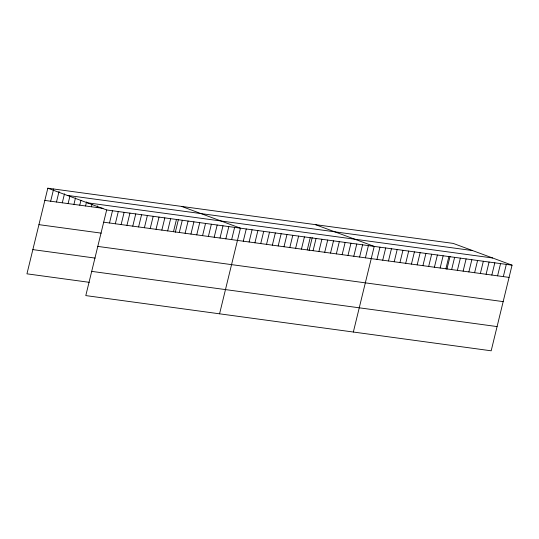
<?xml version="1.0" encoding="UTF-8"?>
<svg xmlns="http://www.w3.org/2000/svg" width="539" height="539" viewBox="0 0 539 539"><rect width="100%" height="100%" fill="white"/><g stroke="black" fill="none" stroke-linecap="round" stroke-linejoin="round"><path stroke-width="0.81" d="M47.823 188.199L106.668 209.961L85.795 295.594L491.177 350.801L512.05 265.168L453.205 243.406L47.823 188.199L26.95 273.832L89.265 282.321M50.659 201.222L53.644 188.994M56.474 202.01L59.061 191.412M62.295 202.805L64.478 193.838M68.109 203.594L69.895 196.257M73.924 204.389L75.514 197.867M79.745 205.177L80.938 200.286M85.56 205.972L86.55 201.896M91.374 206.767L91.974 204.321M97.188 207.555L97.586 205.925M109.505 222.984L112.483 210.756M115.319 223.773L118.304 211.544M121.134 224.568L124.118 212.339M126.955 225.356L129.933 213.127M132.769 226.151L135.747 213.922M138.584 226.939L141.568 214.717M144.405 227.734L147.383 215.506M150.219 228.529L153.197 216.301M156.034 229.318L159.018 217.089M161.848 230.113L164.833 217.884M167.669 230.901L170.647 218.672M173.484 231.696L176.462 219.467M175.296 232.269L178.436 219.4M179.298 232.484L182.283 220.256M185.113 233.279L188.098 221.051M190.934 234.074L193.912 221.846M196.748 234.863L199.726 222.634M202.563 235.658L205.548 223.429M208.384 236.446L211.362 224.217M214.199 237.241L217.177 225.012M220.013 238.029L222.998 225.801M225.828 238.824L228.812 226.596M231.649 239.612L234.627 227.391M219.568 313.813L240.441 228.179L181.603 206.417M243.278 241.202L246.262 228.974M249.099 241.991L252.077 229.762M254.913 242.786L257.891 230.557M260.728 243.574L263.712 231.346M266.542 244.369L269.527 232.141M272.363 245.157L275.341 232.929M278.178 245.952L281.156 233.724M283.992 246.747L286.977 234.519M289.814 247.536L292.792 235.307M295.628 248.331L298.606 236.102M301.442 249.119L304.427 236.891M307.257 249.914L310.242 237.686M309.076 250.487L312.209 237.618M313.078 250.702L316.056 238.474M318.893 251.497L321.871 239.269M324.707 252.286L327.692 240.064M330.522 253.081L333.506 240.852M336.343 253.876L339.321 241.647M342.157 254.664L345.135 242.435M347.972 255.459L350.956 243.23M353.793 256.247L356.771 244.019M359.607 257.042L362.585 244.814M365.422 257.831L368.406 245.609M353.348 332.031L374.221 246.397L315.376 224.635M376.983 259.407L379.961 247.179M382.724 260.189L385.708 247.96M388.471 260.97L391.449 248.742M394.211 261.752L397.189 249.523M399.951 262.533L402.936 250.305M405.699 263.315L408.677 251.093M411.439 264.103L414.424 251.875M417.179 264.885L420.164 252.656M422.926 265.666L425.904 253.438M428.667 266.448L431.651 254.219M434.414 267.229L437.392 255.001M440.154 268.011L443.132 255.782M445.894 268.793L448.879 256.564M446.905 269.257L450.045 256.389M451.642 269.574L454.62 257.346M457.382 270.356L460.367 258.127M463.129 271.137L466.107 258.909M468.869 271.919L471.847 259.69M474.61 272.7L477.594 260.472M480.357 273.489L483.335 261.26M486.097 274.27L489.075 262.042M491.837 275.052L494.822 262.823M497.585 275.833L500.563 263.605M503.325 276.615L506.31 264.386M67.24 195.381L472.622 250.588M87.251 202.779L492.633 257.986M44.845 200.427L103.01 208.35M106.668 209.961L512.05 265.168M103.69 222.189L509.072 277.396M38.936 224.648L101.258 233.138M97.781 246.411L503.163 301.618M32.852 249.611L95.174 258.093M91.697 271.373L497.079 326.58"/></g></svg>
